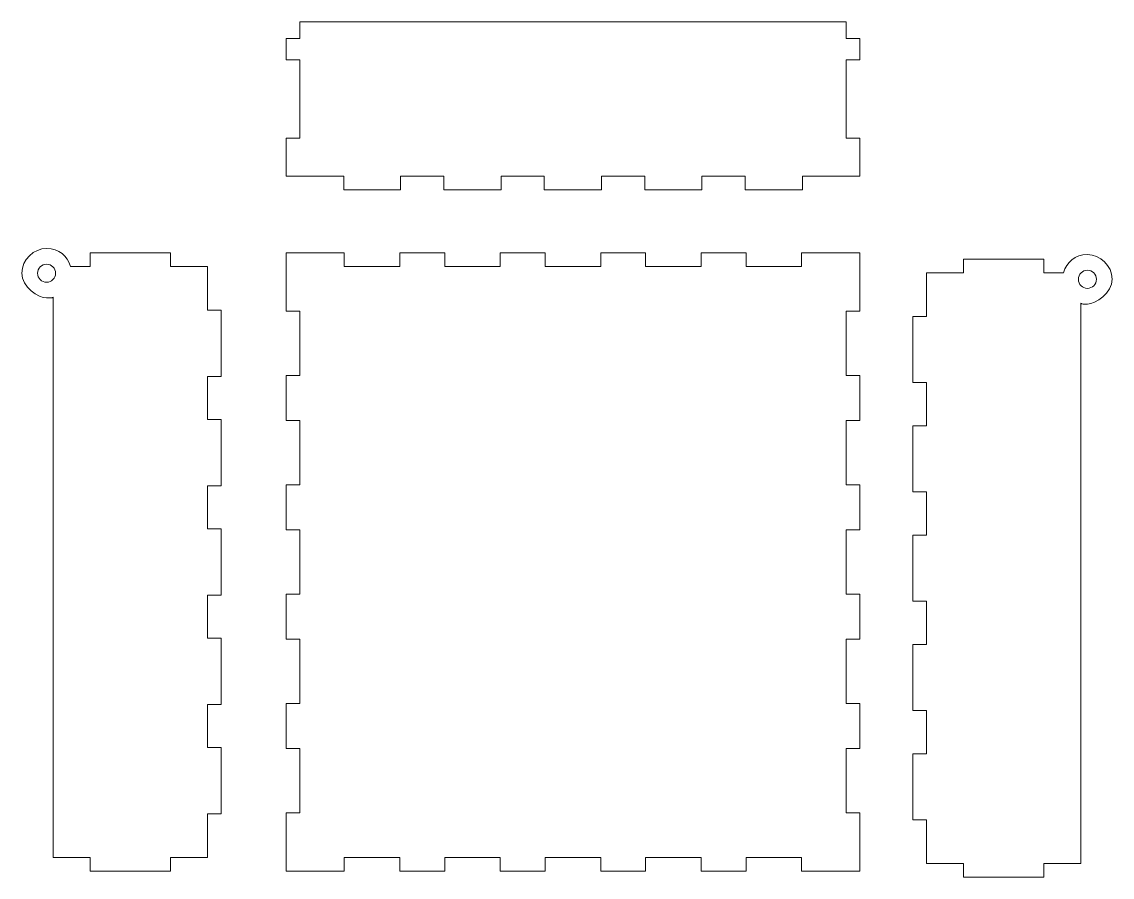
# Model space of a CAD drawing. Header units: inches. Extents: x -45 to 657, y -190 to 981.
# Drawn here: x -45 to 657, y 431 to 981 of the extents above; entities that cross this region are included whole.
import ezdxf

# ---------------------------------------------------------------- set-up
doc = ezdxf.new("R2010")
doc.units = ezdxf.units.IN
doc.header["$MEASUREMENT"] = 0
doc.layers.add('_U+0421_U+043B_U+043E_U+0439 1', color=7, linetype='Continuous')

# ---------------------------------------------------------------- blocks, each defined once
blk = doc.blocks.new('block 2')
at = {"layer": '_U+0421_U+043B_U+043E_U+0439 1', "color": 22, "lineweight": 9, "true_color": 0xe52d12}
for points in [[(485.42, 881.68), (485.13, 881.68), (457.35, 881.68), (457.35, 872.89), (420.5, 872.89), (420.5, 881.68), (392.72, 881.68), (392.72, 872.89), (355.87, 872.89), (355.87, 881.68), (328.09, 881.68), (328.09, 872.89), (291.24, 872.89), (291.24, 881.68), (263.46, 881.68), (263.46, 872.89), (226.61, 872.89), (226.61, 881.68), (198.83, 881.68), (198.83, 872.89), (162.27, 872.89), (162.27, 881.68), (134.2, 881.68), (133.92, 881.68), (125.13, 881.68), (125.13, 906.06), (133.92, 906.06), (133.92, 956.51), (125.13, 956.51), (125.13, 970.07), (133.92, 970.07), (133.92, 980.89), (485.42, 980.89), (485.42, 970.07), (494.2, 970.07), (494.2, 956.51), (485.42, 956.51), (485.42, 906.06), (494.2, 906.06), (494.2, 881.68), (485.42, 881.68), (485.42, 881.68)], [(456.79, 443.69), (421.07, 443.69), (421.07, 434.91), (392.16, 434.91), (392.16, 443.69), (356.44, 443.69), (356.44, 434.91), (327.53, 434.91), (327.53, 443.69), (309.66, 443.69), (309.67, 443.69), (291.81, 443.69), (291.81, 434.91), (262.9, 434.91), (262.9, 443.69), (227.18, 443.69), (227.18, 434.91), (198.27, 434.91), (198.27, 443.69), (162.55, 443.69), (162.55, 434.91), (125.13, 434.91), (125.13, 443.41), (125.13, 472.32), (133.92, 472.32), (133.92, 513.71), (125.13, 513.71), (125.13, 542.62), (133.92, 542.62), (133.92, 584.01), (125.13, 584.01), (125.13, 612.92), (133.92, 612.92), (133.92, 654.31), (125.13, 654.31), (125.13, 683.22), (133.92, 683.22), (133.92, 724.61), (125.13, 724.61), (125.13, 753.52), (133.92, 753.52), (133.92, 794.9), (125.13, 794.9), (125.13, 832.32), (162.55, 832.32), (162.55, 823.53), (198.27, 823.53), (198.27, 832.32), (227.18, 832.32), (227.18, 823.53), (262.9, 823.53), (262.9, 832.32), (291.81, 832.32), (291.81, 823.53), (327.53, 823.53), (327.53, 832.32), (356.44, 832.32), (356.44, 823.53), (392.16, 823.53), (392.16, 832.32), (421.07, 832.32), (421.07, 823.53), (456.79, 823.53), (456.79, 832.32), (494.2, 832.32), (494.2, 823.82), (494.2, 794.9), (485.42, 794.9), (485.42, 753.52), (494.2, 753.52), (494.2, 724.61), (485.42, 724.61), (485.42, 683.22), (494.2, 683.22), (494.2, 654.31), (485.42, 654.31), (485.42, 612.92), (494.2, 612.92), (494.2, 584.01), (485.42, 584.01), (485.42, 542.62), (494.2, 542.62), (494.2, 513.71), (485.42, 513.71), (485.42, 472.32), (494.2, 472.32), (494.2, 434.91), (456.79, 434.91), (456.79, 443.69), (456.79, 443.69)]]:
    blk.add_lwpolyline(points, dxfattribs=at)
for points, knots in [([(-44.9, 819.28), (-44.9, 828.08), (-37.03, 835.22), (-28.96, 835.22), (-20.9, 835.22), (-15.47, 830.27), (-13.6, 823.53), (-13.6, 823.53), (-0.9, 823.53), (-0.9, 823.53), (-0.9, 823.53), (-0.9, 832.32), (-0.9, 832.32), (-0.9, 832.32), (50.69, 832.32), (50.69, 832.32), (50.69, 832.32), (50.69, 823.53), (50.69, 823.53), (50.69, 823.53), (74.5, 823.53), (74.5, 823.53), (74.5, 823.53), (74.5, 795.47), (74.5, 795.47), (74.5, 795.47), (83.29, 795.47), (83.29, 795.47), (83.29, 795.47), (83.29, 752.95), (83.29, 752.95), (83.29, 752.95), (74.5, 752.95), (74.5, 752.95), (74.5, 752.95), (74.5, 725.17), (74.5, 725.17), (74.5, 725.17), (83.29, 725.17), (83.29, 725.17), (83.29, 725.17), (83.29, 682.65), (83.29, 682.65), (83.29, 682.65), (74.5, 682.65), (74.5, 682.65), (74.5, 682.65), (74.5, 654.87), (74.5, 654.87), (74.5, 654.87), (83.29, 654.87), (83.29, 654.87), (83.29, 654.87), (83.29, 612.35), (83.29, 612.35), (83.29, 612.35), (74.5, 612.35), (74.5, 612.35), (74.5, 612.35), (74.5, 584.57), (74.5, 584.57), (74.5, 584.57), (83.29, 584.57), (83.29, 584.57), (83.29, 584.57), (83.29, 542.05), (83.29, 542.05), (83.29, 542.05), (74.5, 542.05), (74.5, 542.05), (74.5, 542.05), (74.5, 514.28), (74.5, 514.28), (74.5, 514.28), (83.29, 514.28), (83.29, 514.28), (83.29, 514.28), (83.29, 471.76), (83.29, 471.76), (83.29, 471.76), (74.5, 471.76), (74.5, 471.76), (74.5, 471.76), (74.5, 443.69), (74.5, 443.69), (74.5, 443.69), (50.69, 443.69), (50.69, 443.69), (50.69, 443.69), (50.69, 434.91), (50.69, 434.91), (50.69, 434.91), (-0.9, 434.91), (-0.9, 434.91), (-0.9, 434.91), (-0.9, 443.69), (-0.9, 443.69), (-0.9, 443.69), (-24.71, 443.69), (-24.71, 443.69), (-24.71, 443.69), (-24.71, 803.92), (-24.71, 803.92), (-26.06, 803.55), (-23.83, 803.35), (-28.96, 803.35), (-34.1, 803.35), (-44.9, 810.48), (-44.9, 819.28), (-44.9, 819.28), (-44.9, 819.28), (-44.9, 819.28)], [0, 0, 0, 0, 1, 1, 1, 2, 2, 2, 3, 3, 3, 4, 4, 4, 5, 5, 5, 6, 6, 6, 7, 7, 7, 8, 8, 8, 9, 9, 9, 10, 10, 10, 11, 11, 11, 12, 12, 12, 13, 13, 13, 14, 14, 14, 15, 15, 15, 16, 16, 16, 17, 17, 17, 18, 18, 18, 19, 19, 19, 20, 20, 20, 21, 21, 21, 22, 22, 22, 23, 23, 23, 24, 24, 24, 25, 25, 25, 26, 26, 26, 27, 27, 27, 28, 28, 28, 29, 29, 29, 30, 30, 30, 31, 31, 31, 32, 32, 32, 33, 33, 33, 34, 34, 34, 35, 35, 35, 36, 36, 36, 37, 37, 37, 37]), ([(656.63, 815.36), (656.63, 824.16), (648.76, 831.29), (640.7, 831.29), (632.63, 831.29), (627.2, 826.34), (625.34, 819.61), (625.34, 819.61), (612.63, 819.61), (612.63, 819.61), (612.63, 819.61), (612.63, 828.4), (612.63, 828.4), (612.63, 828.4), (561.04, 828.4), (561.04, 828.4), (561.04, 828.4), (561.04, 819.61), (561.04, 819.61), (561.04, 819.61), (537.23, 819.61), (537.23, 819.61), (537.23, 819.61), (537.23, 791.54), (537.23, 791.54), (537.23, 791.54), (528.44, 791.54), (528.44, 791.54), (528.44, 791.54), (528.44, 749.03), (528.44, 749.03), (528.44, 749.03), (537.23, 749.03), (537.23, 749.03), (537.23, 749.03), (537.23, 721.25), (537.23, 721.25), (537.23, 721.25), (528.44, 721.25), (528.44, 721.25), (528.44, 721.25), (528.44, 678.73), (528.44, 678.73), (528.44, 678.73), (537.23, 678.73), (537.23, 678.73), (537.23, 678.73), (537.23, 650.95), (537.23, 650.95), (537.23, 650.95), (528.44, 650.95), (528.44, 650.95), (528.44, 650.95), (528.44, 608.43), (528.44, 608.43), (528.44, 608.43), (537.23, 608.43), (537.23, 608.43), (537.23, 608.43), (537.23, 580.65), (537.23, 580.65), (537.23, 580.65), (528.44, 580.65), (528.44, 580.65), (528.44, 580.65), (528.44, 538.13), (528.44, 538.13), (528.44, 538.13), (537.23, 538.13), (537.23, 538.13), (537.23, 538.13), (537.23, 510.35), (537.23, 510.35), (537.23, 510.35), (528.44, 510.35), (528.44, 510.35), (528.44, 510.35), (528.44, 467.83), (528.44, 467.83), (528.44, 467.83), (537.23, 467.83), (537.23, 467.83), (537.23, 467.83), (537.23, 439.77), (537.23, 439.77), (537.23, 439.77), (561.04, 439.77), (561.04, 439.77), (561.04, 439.77), (561.04, 430.98), (561.04, 430.98), (561.04, 430.98), (612.63, 430.98), (612.63, 430.98), (612.63, 430.98), (612.63, 439.77), (612.63, 439.77), (612.63, 439.77), (636.44, 439.77), (636.44, 439.77), (636.44, 439.77), (636.44, 800), (636.44, 800), (637.8, 799.62), (635.56, 799.42), (640.7, 799.42), (645.83, 799.42), (656.63, 806.56), (656.63, 815.36), (656.63, 815.36), (656.63, 815.36), (656.63, 815.36)], [0, 0, 0, 0, 1, 1, 1, 2, 2, 2, 3, 3, 3, 4, 4, 4, 5, 5, 5, 6, 6, 6, 7, 7, 7, 8, 8, 8, 9, 9, 9, 10, 10, 10, 11, 11, 11, 12, 12, 12, 13, 13, 13, 14, 14, 14, 15, 15, 15, 16, 16, 16, 17, 17, 17, 18, 18, 18, 19, 19, 19, 20, 20, 20, 21, 21, 21, 22, 22, 22, 23, 23, 23, 24, 24, 24, 25, 25, 25, 26, 26, 26, 27, 27, 27, 28, 28, 28, 29, 29, 29, 30, 30, 30, 31, 31, 31, 32, 32, 32, 33, 33, 33, 34, 34, 34, 35, 35, 35, 36, 36, 36, 37, 37, 37, 37]), ([(-34.77, 819.28), (-34.77, 822.49), (-32.17, 825.09), (-28.96, 825.09), (-25.75, 825.09), (-23.15, 822.49), (-23.15, 819.28), (-23.15, 816.07), (-25.75, 813.47), (-28.96, 813.47), (-32.17, 813.47), (-34.77, 816.07), (-34.77, 819.28), (-34.77, 819.28), (-34.77, 819.28), (-34.77, 819.28)], [0, 0, 0, 0, 1, 1, 1, 2, 2, 2, 3, 3, 3, 4, 4, 4, 5, 5, 5, 5]), ([(646.51, 815.36), (646.51, 818.57), (643.91, 821.17), (640.7, 821.17), (637.49, 821.17), (634.88, 818.57), (634.88, 815.36), (634.88, 812.15), (637.49, 809.54), (640.7, 809.54), (643.91, 809.54), (646.51, 812.15), (646.51, 815.36), (646.51, 815.36), (646.51, 815.36), (646.51, 815.36)], [0, 0, 0, 0, 1, 1, 1, 2, 2, 2, 3, 3, 3, 4, 4, 4, 5, 5, 5, 5])]:
    blk.add_open_spline(points, degree=3, knots=knots, dxfattribs=at)

msp = doc.modelspace()

# ---------------------------------------------------------------- block references
at = {"layer": '_U+0421_U+043B_U+043E_U+0439 1'}
msp.add_blockref('block 2', (0, 0), dxfattribs=at)

doc.saveas('drawing.dxf')
